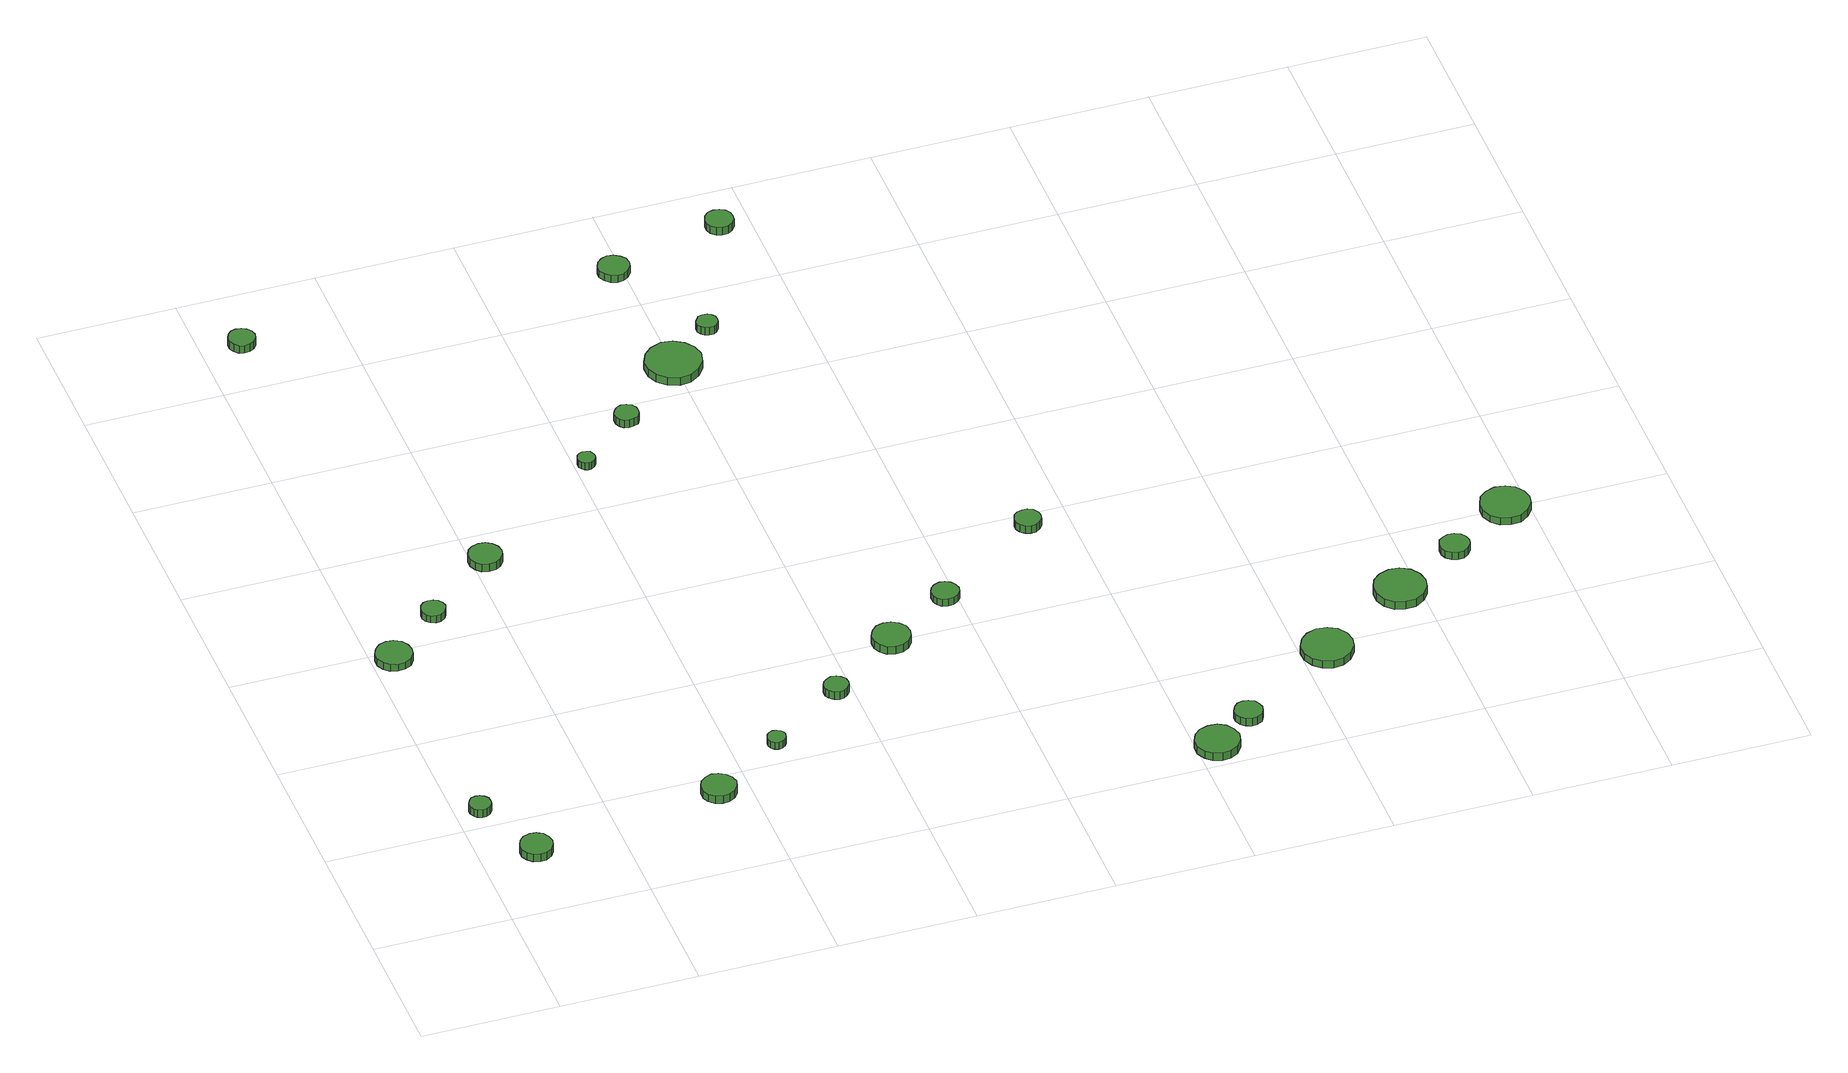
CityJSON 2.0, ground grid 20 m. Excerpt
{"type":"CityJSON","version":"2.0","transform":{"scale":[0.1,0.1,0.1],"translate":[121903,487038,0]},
"CityObjects":{
"tree1":{"type":"SolitaryVegetationObject","attributes":{"function":"something"},"geometry":[{"type":"MultiSurface","lod":"1","boundaries":[[[0,1,2,3,4,5,6,7,8,9,10,11,12,13,14]],[[15,16,17,18,19,20,21,22,23,24,25,26,27,28,29]],[[0,29,28,1]],[[1,28,27,2]],[[2,27,26,3]],[[3,26,25,4]],[[4,25,24,5]],[[5,24,23,6]],[[6,23,22,7]],[[7,22,21,8]],[[8,21,20,9]],[[9,20,19,10]],[[10,19,18,11]],[[11,18,17,12]],[[12,17,16,13]],[[13,16,15,14]],[[14,15,29,0]]]}]},
"tree2":{"type":"SolitaryVegetationObject","attributes":{"function":"something"},"geometry":[{"type":"MultiSurface","lod":"1","boundaries":[[[30,31,32,33,34,35,36,37,38,39,40,41,42,43,44]],[[45,46,47,48,49,50,51,52,53,54,55,56,57,58,59]],[[30,59,58,31]],[[31,58,57,32]],[[32,57,56,33]],[[33,56,55,34]],[[34,55,54,35]],[[35,54,53,36]],[[36,53,52,37]],[[37,52,51,38]],[[38,51,50,39]],[[39,50,49,40]],[[40,49,48,41]],[[41,48,47,42]],[[42,47,46,43]],[[43,46,45,44]],[[44,45,59,30]]]}]},
"tree3":{"type":"SolitaryVegetationObject","attributes":{"function":"something"},"geometry":[{"type":"MultiSurface","lod":"1","boundaries":[[[60,61,62,63,64,65,66,67,68,69,70,71,72,73,74]],[[75,76,77,78,79,80,81,82,83,84,85,86,87,88,89]],[[60,89,88,61]],[[61,88,87,62]],[[62,87,86,63]],[[63,86,85,64]],[[64,85,84,65]],[[65,84,83,66]],[[66,83,82,67]],[[67,82,81,68]],[[68,81,80,69]],[[69,80,79,70]],[[70,79,78,71]],[[71,78,77,72]],[[72,77,76,73]],[[73,76,75,74]],[[74,75,89,60]]]}]},
"tree4":{"type":"SolitaryVegetationObject","attributes":{"function":"something"},"geometry":[{"type":"MultiSurface","lod":"1","boundaries":[[[90,91,92,93,94,95,96,97,98,99,100,101,102,103,104]],[[105,106,107,108,109,110,111,112,113,114,115,116,117,118,119]],[[90,119,118,91]],[[91,118,117,92]],[[92,117,116,93]],[[93,116,115,94]],[[94,115,114,95]],[[95,114,113,96]],[[96,113,112,97]],[[97,112,111,98]],[[98,111,110,99]],[[99,110,109,100]],[[100,109,108,101]],[[101,108,107,102]],[[102,107,106,103]],[[103,106,105,104]],[[104,105,119,90]]]}]},
"tree5":{"type":"SolitaryVegetationObject","attributes":{"function":"something"},"geometry":[{"type":"MultiSurface","lod":"1","boundaries":[[[120,121,122,123,124,125,126,127,128,129,130,131,132,133,134]],[[135,136,137,138,139,140,141,142,143,144,145,146,147,148,149]],[[120,149,148,121]],[[121,148,147,122]],[[122,147,146,123]],[[123,146,145,124]],[[124,145,144,125]],[[125,144,143,126]],[[126,143,142,127]],[[127,142,141,128]],[[128,141,140,129]],[[129,140,139,130]],[[130,139,138,131]],[[131,138,137,132]],[[132,137,136,133]],[[133,136,135,134]],[[134,135,149,120]]]}]},
"tree6":{"type":"SolitaryVegetationObject","attributes":{"function":"something"},"geometry":[{"type":"MultiSurface","lod":"1","boundaries":[[[150,151,152,153,154,155,156,157,158,159,160,161,162,163,164]],[[165,166,167,168,169,170,171,172,173,174,175,176,177,178,179]],[[150,179,178,151]],[[151,178,177,152]],[[152,177,176,153]],[[153,176,175,154]],[[154,175,174,155]],[[155,174,173,156]],[[156,173,172,157]],[[157,172,171,158]],[[158,171,170,159]],[[159,170,169,160]],[[160,169,168,161]],[[161,168,167,162]],[[162,167,166,163]],[[163,166,165,164]],[[164,165,179,150]]]}]},
"tree7":{"type":"SolitaryVegetationObject","attributes":{"function":"something"},"geometry":[{"type":"MultiSurface","lod":"1","boundaries":[[[180,181,182,183,184,185,186,187,188,189,190,191,192,193,194]],[[195,196,197,198,199,200,201,202,203,204,205,206,207,208,209]],[[180,209,208,181]],[[181,208,207,182]],[[182,207,206,183]],[[183,206,205,184]],[[184,205,204,185]],[[185,204,203,186]],[[186,203,202,187]],[[187,202,201,188]],[[188,201,200,189]],[[189,200,199,190]],[[190,199,198,191]],[[191,198,197,192]],[[192,197,196,193]],[[193,196,195,194]],[[194,195,209,180]]]}]},
"tree8":{"type":"SolitaryVegetationObject","attributes":{"function":"something"},"geometry":[{"type":"MultiSurface","lod":"1","boundaries":[[[210,211,212,213,214,215,216,217,218,219,220,221,222,223,224]],[[225,226,227,228,229,230,231,232,233,234,235,236,237,238,239]],[[210,239,238,211]],[[211,238,237,212]],[[212,237,236,213]],[[213,236,235,214]],[[214,235,234,215]],[[215,234,233,216]],[[216,233,232,217]],[[217,232,231,218]],[[218,231,230,219]],[[219,230,229,220]],[[220,229,228,221]],[[221,228,227,222]],[[222,227,226,223]],[[223,226,225,224]],[[224,225,239,210]]]}]},
"tree9":{"type":"SolitaryVegetationObject","attributes":{"function":"something"},"geometry":[{"type":"MultiSurface","lod":"1","boundaries":[[[240,241,242,243,244,245,246,247,248,249,250,251,252,253,254]],[[255,256,257,258,259,260,261,262,263,264,265,266,267,268,269]],[[240,269,268,241]],[[241,268,267,242]],[[242,267,266,243]],[[243,266,265,244]],[[244,265,264,245]],[[245,264,263,246]],[[246,263,262,247]],[[247,262,261,248]],[[248,261,260,249]],[[249,260,259,250]],[[250,259,258,251]],[[251,258,257,252]],[[252,257,256,253]],[[253,256,255,254]],[[254,255,269,240]]]}]},
"tree10":{"type":"SolitaryVegetationObject","attributes":{"function":"something"},"geometry":[{"type":"MultiSurface","lod":"1","boundaries":[[[270,271,272,273,274,275,276,277,278,279,280,281,282,283,284]],[[285,286,287,288,289,290,291,292,293,294,295,296,297,298,299]],[[270,299,298,271]],[[271,298,297,272]],[[272,297,296,273]],[[273,296,295,274]],[[274,295,294,275]],[[275,294,293,276]],[[276,293,292,277]],[[277,292,291,278]],[[278,291,290,279]],[[279,290,289,280]],[[280,289,288,281]],[[281,288,287,282]],[[282,287,286,283]],[[283,286,285,284]],[[284,285,299,270]]]}]},
"tree11":{"type":"SolitaryVegetationObject","attributes":{"function":"something"},"geometry":[{"type":"MultiSurface","lod":"1","boundaries":[[[300,301,302,303,304,305,306,307,308,309,310,311,312,313,314]],[[315,316,317,318,319,320,321,322,323,324,325,326,327,328,329]],[[300,329,328,301]],[[301,328,327,302]],[[302,327,326,303]],[[303,326,325,304]],[[304,325,324,305]],[[305,324,323,306]],[[306,323,322,307]],[[307,322,321,308]],[[308,321,320,309]],[[309,320,319,310]],[[310,319,318,311]],[[311,318,317,312]],[[312,317,316,313]],[[313,316,315,314]],[[314,315,329,300]]]}]},
"tree12":{"type":"SolitaryVegetationObject","attributes":{"function":"something"},"geometry":[{"type":"MultiSurface","lod":"1","boundaries":[[[330,331,332,333,334,335,336,337,338,339,340,341,342,343,344]],[[345,346,347,348,349,350,351,352,353,354,355,356,357,358,359]],[[330,359,358,331]],[[331,358,357,332]],[[332,357,356,333]],[[333,356,355,334]],[[334,355,354,335]],[[335,354,353,336]],[[336,353,352,337]],[[337,352,351,338]],[[338,351,350,339]],[[339,350,349,340]],[[340,349,348,341]],[[341,348,347,342]],[[342,347,346,343]],[[343,346,345,344]],[[344,345,359,330]]]}]},
"tree13":{"type":"SolitaryVegetationObject","attributes":{"function":"something"},"geometry":[{"type":"MultiSurface","lod":"1","boundaries":[[[360,361,362,363,364,365,366,367,368,369,370,371,372,373,374]],[[375,376,377,378,379,380,381,382,383,384,385,386,387,388,389]],[[360,389,388,361]],[[361,388,387,362]],[[362,387,386,363]],[[363,386,385,364]],[[364,385,384,365]],[[365,384,383,366]],[[366,383,382,367]],[[367,382,381,368]],[[368,381,380,369]],[[369,380,379,370]],[[370,379,378,371]],[[371,378,377,372]],[[372,377,376,373]],[[373,376,375,374]],[[374,375,389,360]]]}]},
"tree14":{"type":"SolitaryVegetationObject","attributes":{"function":"something"},"geometry":[{"type":"MultiSurface","lod":"1","boundaries":[[[390,391,392,393,394,395,396,397,398,399,400,401,402,403,404]],[[405,406,407,408,409,410,411,412,413,414,415,416,417,418,419]],[[390,419,418,391]],[[391,418,417,392]],[[392,417,416,393]],[[393,416,415,394]],[[394,415,414,395]],[[395,414,413,396]],[[396,413,412,397]],[[397,412,411,398]],[[398,411,410,399]],[[399,410,409,400]],[[400,409,408,401]],[[401,408,407,402]],[[402,407,406,403]],[[403,406,405,404]],[[404,405,419,390]]]}]},
"tree15":{"type":"SolitaryVegetationObject","attributes":{"function":"something"},"geometry":[{"type":"MultiSurface","lod":"1","boundaries":[[[420,421,422,423,424,425,426,427,428,429,430,431,432,433,434]],[[435,436,437,438,439,440,441,442,443,444,445,446,447,448,449]],[[420,449,448,421]],[[421,448,447,422]],[[422,447,446,423]],[[423,446,445,424]],[[424,445,444,425]],[[425,444,443,426]],[[426,443,442,427]],[[427,442,441,428]],[[428,441,440,429]],[[429,440,439,430]],[[430,439,438,431]],[[431,438,437,432]],[[432,437,436,433]],[[433,436,435,434]],[[434,435,449,420]]]}]},
"tree16":{"type":"SolitaryVegetationObject","attributes":{"function":"something"},"geometry":[{"type":"MultiSurface","lod":"1","boundaries":[[[450,451,452,453,454,455,456,457,458,459,460,461,462,463,464]],[[465,466,467,468,469,470,471,472,473,474,475,476,477,478,479]],[[450,479,478,451]],[[451,478,477,452]],[[452,477,476,453]],[[453,476,475,454]],[[454,475,474,455]],[[455,474,473,456]],[[456,473,472,457]],[[457,472,471,458]],[[458,471,470,459]],[[459,470,469,460]],[[460,469,468,461]],[[461,468,467,462]],[[462,467,466,463]],[[463,466,465,464]],[[464,465,479,450]]]}]},
"tree17":{"type":"SolitaryVegetationObject","attributes":{"function":"something"},"geometry":[{"type":"MultiSurface","lod":"1","boundaries":[[[480,481,482,483,484,485,486,487,488,489,490,491,492,493,494]],[[495,496,497,498,499,500,501,502,503,504,505,506,507,508,509]],[[480,509,508,481]],[[481,508,507,482]],[[482,507,506,483]],[[483,506,505,484]],[[484,505,504,485]],[[485,504,503,486]],[[486,503,502,487]],[[487,502,501,488]],[[488,501,500,489]],[[489,500,499,490]],[[490,499,498,491]],[[491,498,497,492]],[[492,497,496,493]],[[493,496,495,494]],[[494,495,509,480]]]}]},
"tree18":{"type":"SolitaryVegetationObject","attributes":{"function":"something"},"geometry":[{"type":"MultiSurface","lod":"1","boundaries":[[[510,511,512,513,514,515,516,517,518,519,520,521,522,523,524]],[[525,526,527,528,529,530,531,532,533,534,535,536,537,538,539]],[[510,539,538,511]],[[511,538,537,512]],[[512,537,536,513]],[[513,536,535,514]],[[514,535,534,515]],[[515,534,533,516]],[[516,533,532,517]],[[517,532,531,518]],[[518,531,530,519]],[[519,530,529,520]],[[520,529,528,521]],[[521,528,527,522]],[[522,527,526,523]],[[523,526,525,524]],[[524,525,539,510]]]}]},
"tree19":{"type":"SolitaryVegetationObject","attributes":{"function":"something"},"geometry":[{"type":"MultiSurface","lod":"1","boundaries":[[[540,541,542,543,544,545,546,547,548,549,550,551,552,553,554]],[[555,556,557,558,559,560,561,562,563,564,565,566,567,568,569]],[[540,569,568,541]],[[541,568,567,542]],[[542,567,566,543]],[[543,566,565,544]],[[544,565,564,545]],[[545,564,563,546]],[[546,563,562,547]],[[547,562,561,548]],[[548,561,560,549]],[[549,560,559,550]],[[550,559,558,551]],[[551,558,557,552]],[[552,557,556,553]],[[553,556,555,554]],[[554,555,569,540]]]}]},
"tree20":{"type":"SolitaryVegetationObject","attributes":{"function":"something"},"geometry":[{"type":"MultiSurface","lod":"1","boundaries":[[[570,571,572,573,574,575,576,577,578,579,580,581,582,583,584]],[[585,586,587,588,589,590,591,592,593,594,595,596,597,598,599]],[[570,599,598,571]],[[571,598,597,572]],[[572,597,596,573]],[[573,596,595,574]],[[574,595,594,575]],[[575,594,593,576]],[[576,593,592,577]],[[577,592,591,578]],[[578,591,590,579]],[[579,590,589,580]],[[580,589,588,581]],[[581,588,587,582]],[[582,587,586,583]],[[583,586,585,584]],[[584,585,599,570]]]}]},
"tree21":{"type":"SolitaryVegetationObject","attributes":{"function":"something"},"geometry":[{"type":"MultiSurface","lod":"1","boundaries":[[[600,601,602,603,604,605,606,607,608,609,610,611,612,613,614]],[[615,616,617,618,619,620,621,622,623,624,625,626,627,628,629]],[[600,629,628,601]],[[601,628,627,602]],[[602,627,626,603]],[[603,626,625,604]],[[604,625,624,605]],[[605,624,623,606]],[[606,623,622,607]],[[607,622,621,608]],[[608,621,620,609]],[[609,620,619,610]],[[610,619,618,611]],[[611,618,617,612]],[[612,617,616,613]],[[613,616,615,614]],[[614,615,629,600]]]}]},
"tree22":{"type":"SolitaryVegetationObject","attributes":{"function":"something"},"geometry":[{"type":"MultiSurface","lod":"1","boundaries":[[[630,631,632,633,634,635,636,637,638,639,640,641,642,643,644]],[[645,646,647,648,649,650,651,652,653,654,655,656,657,658,659]],[[630,659,658,631]],[[631,658,657,632]],[[632,657,656,633]],[[633,656,655,634]],[[634,655,654,635]],[[635,654,653,636]],[[636,653,652,637]],[[637,652,651,638]],[[638,651,650,639]],[[639,650,649,640]],[[640,649,648,641]],[[641,648,647,642]],[[642,647,646,643]],[[643,646,645,644]],[[644,645,659,630]]]}]},
"tree23":{"type":"SolitaryVegetationObject","attributes":{"function":"something"},"geometry":[{"type":"MultiSurface","lod":"1","boundaries":[[[660,661,662,663,664,665,666,667,668,669,670,671,672,673,674]],[[675,676,677,678,679,680,681,682,683,684,685,686,687,688,689]],[[660,689,688,661]],[[661,688,687,662]],[[662,687,686,663]],[[663,686,685,664]],[[664,685,684,665]],[[665,684,683,666]],[[666,683,682,667]],[[667,682,681,668]],[[668,681,680,669]],[[669,680,679,670]],[[670,679,678,671]],[[671,678,677,672]],[[672,677,676,673]],[[673,676,675,674]],[[674,675,689,660]]]}]},
"tree24":{"type":"SolitaryVegetationObject","attributes":{"function":"something"},"geometry":[{"type":"MultiSurface","lod":"1","boundaries":[[[690,691,692,693,694,695,696,697,698,699,700,701,702,703,704]],[[705,706,707,708,709,710,711,712,713,714,715,716,717,718,719]],[[690,719,718,691]],[[691,718,717,692]],[[692,717,716,693]],[[693,716,715,694]],[[694,715,714,695]],[[695,714,713,696]],[[696,713,712,697]],[[697,712,711,698]],[[698,711,710,699]],[[699,710,709,700]],[[700,709,708,701]],[[701,708,707,702]],[[702,707,706,703]],[[703,706,705,704]],[[704,705,719,690]]]}]}
},
"vertices":[
[49,230,20],[48,237,20],[44,242,20],[38,245,20],[32,246,20],[25,244,20],[21,239,20],[18,233,20],[18,227,20],[21,221,20],[25,217,20],[32,214,20],[38,215,20],[44,218,20],[48,224,20],[48,224,7],[44,218,7],[38,215,7],[32,214,7],[25,217,7],[21,221,7],[18,227,7],[18,233,7],[21,239,7],[25,244,7],[32,246,7],[38,245,7],[44,242,7],[48,237,7],[49,230,7],
[102,126,16],[100,136,16],[95,144,16],[86,149,16],[77,150,16],[67,147,16],[60,140,16],[56,131,16],[56,121,16],[60,113,16],[67,106,16],[77,103,16],[86,104,16],[95,109,16],[100,117,16],[100,117,3],[95,109,3],[86,104,3],[77,103,3],[67,106,3],[60,113,3],[56,121,3],[56,131,3],[60,140,3],[67,147,3],[77,150,3],[86,149,3],[95,144,3],[100,136,3],[102,126,3],
[57,582,15],[55,592,15],[49,601,15],[39,607,15],[28,608,15],[18,605,15],[10,597,15],[5,587,15],[5,576,15],[10,566,15],[18,559,15],[28,556,15],[39,557,15],[49,562,15],[55,571,15],[55,571,3],[49,562,3],[39,557,3],[28,556,3],[18,559,3],[10,566,3],[5,576,3],[5,587,3],[10,597,3],[18,605,3],[28,608,3],[39,607,3],[49,601,3],[55,592,3],[57,582,3],
[131,656,15],[129,663,15],[125,669,15],[119,672,15],[111,673,15],[104,671,15],[99,666,15],[96,659,15],[96,652,15],[99,645,15],[104,641,15],[111,638,15],[119,639,15],[125,643,15],[129,649,15],[129,649,3],[125,643,3],[119,639,3],[111,638,3],[104,641,3],[99,645,3],[96,652,3],[96,659,3],[99,666,3],[104,671,3],[111,673,3],[119,672,3],[125,669,3],[129,663,3],[131,656,3],
[380,165,17],[377,175,17],[371,183,17],[362,188,17],[352,190,17],[342,186,17],[334,179,17],[330,170,17],[330,159,17],[334,150,17],[342,143,17],[352,140,17],[362,141,17],[371,146,17],[377,154,17],[377,154,4],[371,146,4],[362,141,4],[352,140,4],[342,143,4],[334,150,4],[330,159,4],[330,170,4],[334,179,4],[342,186,4],[352,190,4],[362,188,4],[371,183,4],[377,175,4],[380,165,4],
[241,741,18],[239,750,18],[233,758,18],[225,763,18],[215,764,18],[205,761,18],[198,755,18],[194,746,18],[194,736,18],[198,727,18],[205,720,18],[215,717,18],[225,718,18],[233,723,18],[239,731,18],[239,731,5],[233,723,5],[225,718,5],[215,717,5],[205,720,5],[198,727,5],[194,736,5],[194,746,5],[198,755,5],[205,761,5],[215,764,5],[225,763,5],[233,758,5],[239,750,5],[241,741,5],
[75,1287,22],[73,1295,22],[68,1301,22],[61,1305,22],[53,1306,22],[46,1304,22],[40,1298,22],[37,1291,22],[37,1283,22],[40,1276,22],[46,1270,22],[53,1268,22],[61,1269,22],[68,1273,22],[73,1279,22],[73,1279,9],[68,1273,9],[61,1269,9],[53,1268,9],[46,1270,9],[40,1276,9],[37,1283,9],[37,1291,9],[40,1298,9],[46,1304,9],[53,1306,9],[61,1305,9],[68,1301,9],[73,1295,9],[75,1287,9],
[477,241,15],[476,246,15],[473,250,15],[468,253,15],[462,254,15],[457,252,15],[453,248,15],[451,243,15],[451,238,15],[453,233,15],[457,229,15],[462,227,15],[468,228,15],[473,231,15],[476,235,15],[476,235,3],[473,231,3],[468,228,3],[462,227,3],[457,229,3],[453,233,3],[451,238,3],[451,243,3],[453,248,3],[457,252,3],[462,254,3],[468,253,3],[473,250,3],[476,246,3],[477,241,3],
[595,321,15],[594,328,15],[589,334,15],[583,338,15],[576,339,15],[569,336,15],[563,331,15],[560,325,15],[560,317,15],[563,311,15],[569,306,15],[576,303,15],[583,304,15],[589,308,15],[594,314,15],[594,314,2],[589,308,2],[583,304,2],[576,303,2],[569,306,2],[563,311,2],[560,317,2],[560,325,2],[563,331,2],[569,336,2],[576,339,2],[583,338,2],[589,334,2],[594,328,2],[595,321,2],
[429,895,16],[428,900,16],[425,905,16],[420,907,16],[415,908,16],[410,906,16],[406,903,16],[404,898,16],[404,892,16],[406,888,16],[410,884,16],[415,882,16],[420,883,16],[425,886,16],[428,890,16],[428,890,4],[425,886,4],[420,883,4],[415,882,4],[410,884,4],[406,888,4],[404,892,4],[404,898,4],[406,903,4],[410,906,4],[415,908,4],[420,907,4],[425,905,4],[428,900,4],[429,895,4],
[517,970,15],[516,977,15],[512,983,15],[505,987,15],[498,988,15],[491,985,15],[486,980,15],[483,974,15],[483,967,15],[486,960,15],[491,955,15],[498,953,15],[505,954,15],[512,957,15],[516,963,15],[516,963,2],[512,957,2],[505,954,2],[498,953,2],[491,955,2],[486,960,2],[483,967,2],[483,974,2],[486,980,2],[491,985,2],[498,988,2],[505,987,2],[512,983,2],[516,977,2],[517,970,2],
[710,397,16],[708,408,16],[701,417,16],[691,423,16],[680,424,16],[669,421,16],[661,413,16],[656,403,16],[656,391,16],[661,381,16],[669,373,16],[680,370,16],[691,371,16],[701,377,16],[708,386,16],[708,386,3],[701,377,3],[691,371,3],[680,370,3],[669,373,3],[661,381,3],[656,391,3],[656,403,3],[661,413,3],[669,421,3],[680,424,3],[691,423,3],[701,417,3],[708,408,3],[710,397,3],
[638,1058,15],[634,1074,15],[624,1087,15],[610,1096,15],[593,1098,15],[577,1092,15],[565,1081,15],[558,1066,15],[558,1049,15],[565,1034,15],[577,1023,15],[593,1017,15],[610,1019,15],[624,1028,15],[634,1041,15],[634,1041,2],[624,1028,2],[610,1019,2],[593,1017,2],[577,1023,2],[565,1034,2],[558,1049,2],[558,1066,2],[565,1081,2],[577,1092,2],[593,1098,2],[610,1096,2],[624,1087,2],[634,1074,2],[638,1058,2],
[804,465,14],[802,473,14],[797,480,14],[790,484,14],[782,485,14],[774,482,14],[768,477,14],[765,470,14],[765,461,14],[768,454,14],[774,448,14],[782,446,14],[790,447,14],[797,451,14],[802,457,14],[802,457,2],[797,451,2],[790,447,2],[782,446,2],[774,448,2],[768,454,2],[765,461,2],[765,470,2],[768,477,2],[774,482,2],[782,485,2],[790,484,2],[797,480,2],[802,473,2],[804,465,2],
[610,1277,15],[608,1286,15],[602,1293,15],[594,1298,15],[585,1299,15],[576,1296,15],[569,1290,15],[565,1281,15],[565,1272,15],[569,1264,15],[576,1257,15],[585,1254,15],[594,1255,15],[602,1260,15],[608,1268,15],[608,1268,3],[602,1260,3],[594,1255,3],[585,1254,3],[576,1257,3],[569,1264,3],[565,1272,3],[565,1281,3],[569,1290,3],[576,1296,3],[585,1299,3],[594,1298,3],[602,1293,3],[608,1286,3],[610,1277,3],
[683,1122,15],[682,1128,15],[678,1133,15],[673,1136,15],[666,1136,15],[660,1135,15],[656,1130,15],[653,1125,15],[653,1118,15],[656,1113,15],[660,1109,15],[666,1107,15],[673,1107,15],[678,1110,15],[682,1115,15],[682,1115,2],[678,1110,2],[673,1107,2],[666,1107,2],[660,1109,2],[656,1113,2],[653,1118,2],[653,1125,2],[656,1130,2],[660,1135,2],[666,1136,2],[673,1136,2],[678,1133,2],[682,1128,2],[683,1122,2],
[1061,41,14],[1058,54,14],[1050,65,14],[1039,71,14],[1026,72,14],[1013,68,14],[1004,60,14],[998,48,14],[998,34,14],[1004,22,14],[1013,14,14],[1026,9,14],[1039,11,14],[1050,17,14],[1058,28,14],[1058,28,1],[1050,17,1],[1039,11,1],[1026,9,1],[1013,14,1],[1004,22,1],[998,34,1],[998,48,1],[1004,60,1],[1013,68,1],[1026,72,1],[1039,71,1],[1050,65,1],[1058,54,1],[1061,41,1],
[960,577,15],[959,584,15],[954,591,15],[947,595,15],[940,595,15],[932,593,15],[926,588,15],[923,581,15],[923,573,15],[926,566,15],[932,561,15],[940,558,15],[947,559,15],[954,563,15],[959,569,15],[959,569,2],[954,563,2],[947,559,2],[940,558,2],[932,561,2],[926,566,2],[923,573,2],[923,581,2],[926,588,2],[932,593,2],[940,595,2],[947,595,2],[954,591,2],[959,584,2],[960,577,2],
[1110,87,14],[1108,95,14],[1104,102,14],[1096,106,14],[1088,107,14],[1080,105,14],[1074,99,14],[1070,91,14],[1070,83,14],[1074,75,14],[1080,70,14],[1088,67,14],[1096,68,14],[1104,72,14],[1108,79,14],[1108,79,1],[1104,72,1],[1096,68,1],[1088,67,1],[1080,70,1],[1074,75,1],[1070,83,1],[1070,91,1],[1074,99,1],[1080,105,1],[1088,107,1],[1096,106,1],[1104,102,1],[1108,95,1],[1110,87,1],
[774,1321,19],[773,1329,19],[768,1336,19],[761,1340,19],[752,1341,19],[744,1339,19],[738,1333,19],[735,1325,19],[735,1317,19],[738,1310,19],[744,1304,19],[752,1301,19],[761,1302,19],[768,1306,19],[773,1313,19],[773,1313,6],[768,1306,6],[761,1302,6],[752,1301,6],[744,1304,6],[738,1310,6],[735,1317,6],[735,1325,6],[738,1333,6],[744,1339,6],[752,1341,6],[761,1340,6],[768,1336,6],[773,1329,6],[774,1321,6],
[1273,183,16],[1270,198,16],[1261,211,16],[1248,218,16],[1233,220,16],[1218,215,16],[1207,205,16],[1200,191,16],[1200,175,16],[1207,161,16],[1218,151,16],[1233,146,16],[1248,148,16],[1261,156,16],[1270,168,16],[1270,168,4],[1261,156,4],[1248,148,4],[1233,146,4],[1218,151,4],[1207,161,4],[1200,175,4],[1200,191,4],[1207,205,4],[1218,215,4],[1233,220,4],[1248,218,4],[1261,211,4],[1270,198,4],[1273,183,4],
[1409,273,15],[1406,288,15],[1397,301,15],[1383,309,15],[1368,310,15],[1353,305,15],[1342,295,15],[1336,281,15],[1336,266,15],[1342,252,15],[1353,241,15],[1368,237,15],[1383,238,15],[1397,246,15],[1406,258,15],[1406,258,2],[1397,246,2],[1383,238,2],[1368,237,2],[1353,241,2],[1342,252,2],[1336,266,2],[1336,281,2],[1342,295,2],[1353,305,2],[1368,310,2],[1383,309,2],[1397,301,2],[1406,288,2],[1409,273,2],
[1494,336,14],[1492,345,14],[1487,352,14],[1479,356,14],[1470,357,14],[1462,354,14],[1455,349,14],[1452,341,14],[1452,332,14],[1455,324,14],[1462,318,14],[1470,315,14],[1479,316,14],[1487,321,14],[1492,328,14],[1492,328,2],[1487,321,2],[1479,316,2],[1470,315,2],[1462,318,2],[1455,324,2],[1452,332,2],[1452,341,2],[1455,349,2],[1462,354,2],[1470,357,2],[1479,356,2],[1487,352,2],[1492,345,2],[1494,336,2],
[1602,398,14],[1599,412,14],[1590,424,14],[1578,431,14],[1563,433,14],[1549,428,14],[1538,419,14],[1532,405,14],[1532,391,14],[1538,377,14],[1549,367,14],[1563,363,14],[1578,364,14],[1590,372,14],[1599,384,14],[1599,384,2],[1590,372,2],[1578,364,2],[1563,363,2],[1549,367,2],[1538,377,2],[1532,391,2],[1532,405,2],[1538,419,2],[1549,428,2],[1563,433,2],[1578,431,2],[1590,424,2],[1599,412,2],[1602,398,2]
]}
